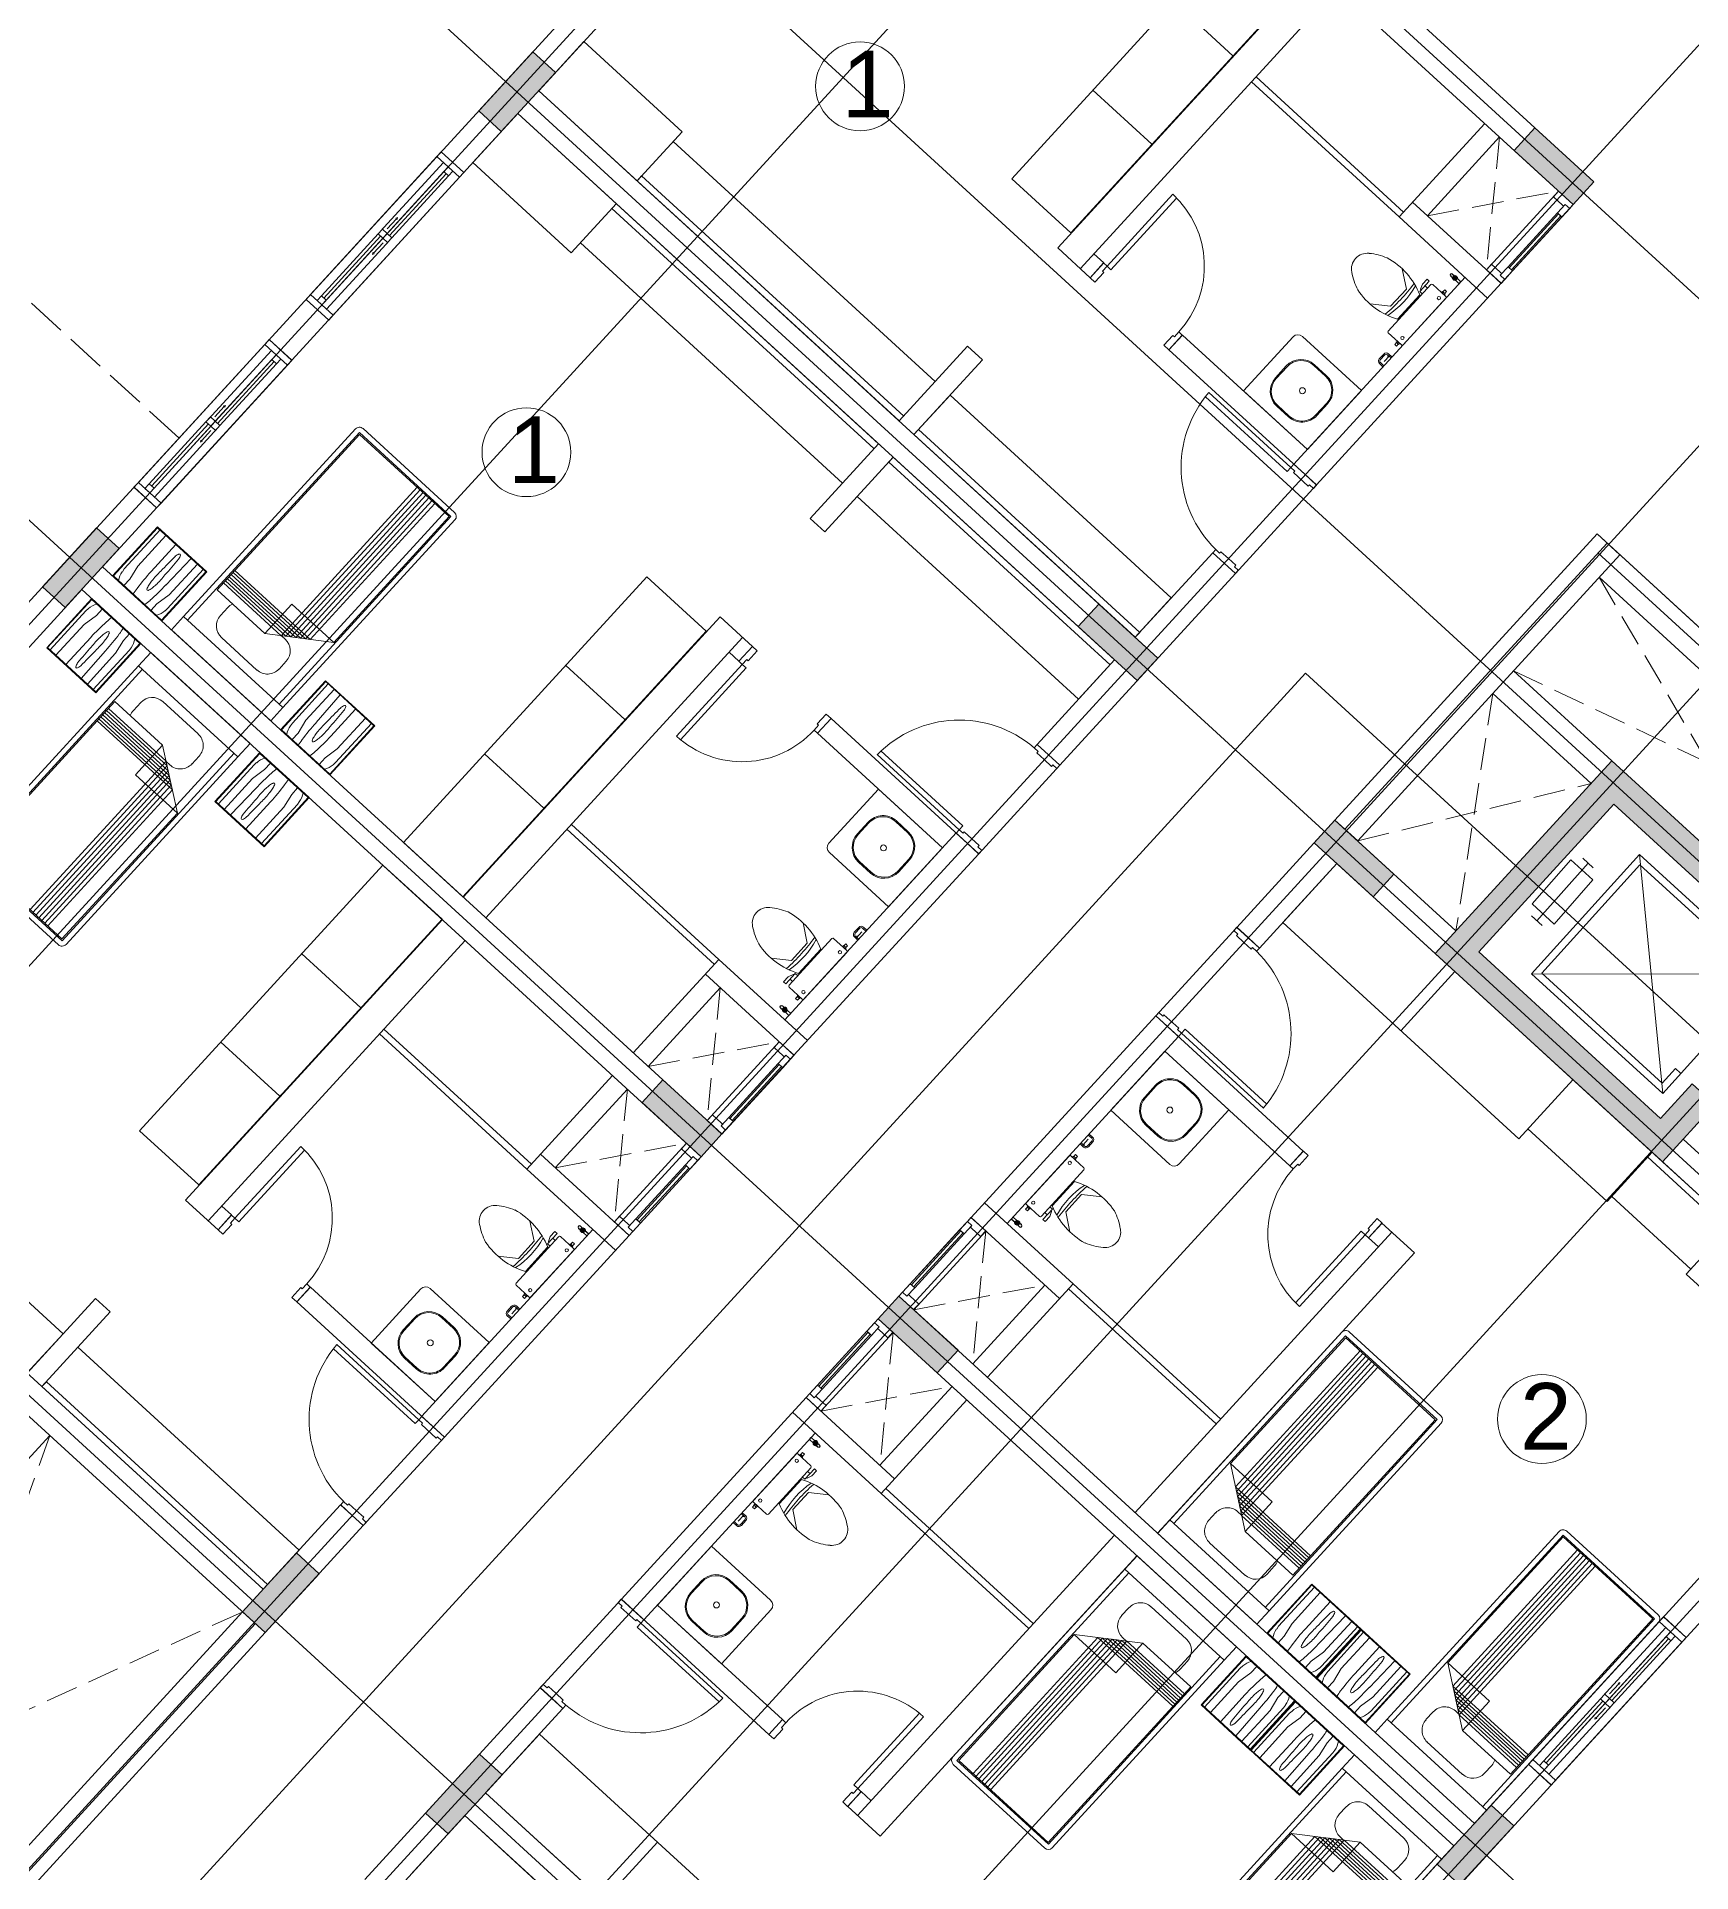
# Model space of a CAD drawing. Header units: metres. Extents: x 750 to 3116, y -341 to 1465.
# Drawn here: x 2716.63 to 2729.03, y 707.02 to 720.78 of the extents above; entities that cross this region are included whole.
import ezdxf
from ezdxf.enums import TextEntityAlignment as Align

# ---------------------------------------------------------------- set-up
doc = ezdxf.new("R2010")
doc.units = ezdxf.units.M
doc.linetypes.add('ACAD_ISO02W100', pattern=[15, 12, -3])
for name, color, linetype, lineweight in [('A-Door', 254, 'Continuous', 5), ('Bathroom Door', 252, 'Continuous', 5), ('Bathroom fur', 252, 'Continuous', 5), ('Centre Line', 7, 'Continuous', 13), ('Column', 50, 'Continuous', 20), ('Cutout', 153, 'Continuous', 5), ('Door', 253, 'Continuous', 5), ('Furniture', 44, 'Continuous', 5), ('GUIDE LINE', 7, 'Continuous', 5), ('Hatch', 251, 'Continuous', 5), ('Hidden line', 251, 'Continuous', 5), ('Inverted beam', 252, 'Continuous', 5), ('Levels', 252, 'Continuous', 5), ('Railing', 190, 'Continuous', 5), ('Wall ext', 20, 'Continuous', 18), ('WINDOW', 33, 'Continuous', 5)]:
    doc.layers.add(name, color=color, linetype=linetype, lineweight=lineweight)
doc.layers.add('Text', color=7, linetype='Continuous')
doc.styles.get("Standard").update_dxf_attribs({"font": 'arial.ttf'})
doc.styles.add('TEXT-DET', font='simplex.shx', dxfattribs={"width": 0.7})

# ---------------------------------------------------------------- blocks, each defined once
blk = doc.blocks.new('Door 900')
at = {"layer": 'A-Door'}
for points in [[(29934124, 12198491), (29934164, 12198491), (29934164, 12198476), (29934239, 12198476), (29934314, 12198476), (29934314, 12198491), (29934354, 12198491), (29934354, 12198524), (29934239, 12198524), (29934124, 12198524)], [(29934164, 12197672), (29934314, 12197672), (29934314, 12197658), (29934354, 12197658), (29934354, 12197624), (29934239, 12197624), (29934124, 12197624), (29934124, 12197658), (29934164, 12197658)]]:
    blk.add_lwpolyline(points, close=True, dxfattribs=at)
blk.add_lwpolyline([(29935187, 12197658), (29934354, 12197658), (29934354, 12197698), (29935185, 12197698)], dxfattribs=at)
blk.add_arc((29934327, 12197631), 860, 1.7769, 88.2024, dxfattribs=at)
blk = doc.blocks.new('Door1')
at = {"layer": 'Bathroom Door'}
for p, q in [((1900.586, 444.886), (1899.856, 444.886)), ((1900.586, 444.846), (1899.857, 444.846))]:
    blk.add_line(p, q, dxfattribs=at)
for points in [[(1900.736, 444.921), (1900.586, 444.921), (1900.586, 444.886), (1900.636, 444.886), (1900.636, 444.871), (1900.736, 444.871), (1900.736, 444.921)], [(1900.586, 444.886), (1900.586, 444.846)], [(1900.736, 444.121), (1900.586, 444.121), (1900.586, 444.156), (1900.636, 444.156), (1900.636, 444.171), (1900.736, 444.171), (1900.736, 444.121)]]:
    blk.add_lwpolyline(points, dxfattribs=at)
blk.add_arc((1900.586, 444.886), 0.73, 180, 270, dxfattribs=at)
blk = doc.blocks.new('lift1')
at = {"layer": 'Hatch', "transparency": 33554687}
h = blk.add_hatch(color=256, dxfattribs=at)
h.dxf.hatch_style = 1
h.paths.add_polyline_path([(29921053, 12204431), (29920354, 12203626), (29920180, 12203777), (29920729, 12204408), (29919333, 12205622), (29919104, 12205358), (29918930, 12205509), (29919310, 12205946)])
h.paths.add_polyline_path([(29920180, 12203777), (29920354, 12203626), (29919768, 12202951), (29918024, 12204467), (29918405, 12204905), (29918579, 12204754), (29918349, 12204489), (29919745, 12203276)])
at = {"lineweight": 5}
for p, q in [((29919536, 12203651), (29919330, 12205430)), ((29920333, 12204556), (29918533, 12204526)), ((29920353, 12204131), (29920272, 12204201)), ((29920311, 12204167), (29919926, 12203735)), ((29919968, 12203699), (29919886, 12203770))]:
    blk.add_line(p, q, dxfattribs=at)
for p, q in [((29919194, 12205280), (29919238, 12205241)), ((29918669, 12204676), (29918707, 12204643))]:
    blk.add_line(p, q)
for points in [[(29920333, 12204556), (29919330, 12205430), (29918533, 12204526), (29919536, 12203651)], [(29920182, 12204188), (29919887, 12203861), (29920056, 12203714), (29920350, 12204041)]]:
    blk.add_lwpolyline(points, close=True, dxfattribs=at)
blk.add_lwpolyline([(29918707, 12204643), (29918610, 12204531), (29919531, 12203728), (29920256, 12204550), (29919335, 12205353), (29919238, 12205241)], dxfattribs=at)
at = {"layer": 'Column'}
blk.add_lwpolyline([(29918930, 12205509), (29919310, 12205946), (29921053, 12204431), (29919768, 12202951), (29918024, 12204467), (29918405, 12204905), (29918579, 12204754), (29918349, 12204489), (29919745, 12203276), (29920729, 12204408), (29919333, 12205622), (29919104, 12205358), (29918930, 12205509)], dxfattribs=at)
blk = doc.blocks.new('Water Closet')
at = {"layer": 'Bathroom fur', "linetype": 'Continuous', "lineweight": -3}
for p, q in [((1886.331, 447.871), (1886.35, 447.871)), ((1886.331, 447.851), (1886.35, 447.851)), ((1886.364, 447.861), (1886.346, 447.861)), ((1886.364, 447.861), (1886.349, 447.87)), ((1886.364, 447.861), (1886.349, 447.853)), ((1886.364, 447.861), (1886.355, 447.877)), ((1886.364, 447.861), (1886.355, 447.846)), ((1886.364, 447.861), (1886.364, 447.879)), ((1886.364, 447.861), (1886.364, 447.879)), ((1886.364, 447.861), (1886.364, 447.879)), ((1886.364, 447.861), (1886.364, 447.879)), ((1886.364, 447.861), (1886.364, 447.879)), ((1886.364, 447.861), (1886.364, 447.879)), ((1886.364, 447.861), (1886.364, 447.879)), ((1886.364, 447.861), (1886.364, 447.879)), ((1886.364, 447.861), (1886.364, 447.879)), ((1886.364, 447.861), (1886.364, 447.879)), ((1886.364, 447.861), (1886.364, 447.879)), ((1886.364, 447.861), (1886.364, 447.879)), ((1886.364, 447.861), (1886.373, 447.877)), ((1886.364, 447.861), (1886.379, 447.87)), ((1886.364, 447.861), (1886.381, 447.861)), ((1886.364, 447.861), (1886.379, 447.853)), ((1886.364, 447.861), (1886.373, 447.846)), ((1886.364, 447.861), (1886.364, 447.844)), ((1886.378, 447.871), (1886.416, 447.871)), ((1886.378, 447.851), (1886.416, 447.851)), ((1886.416, 447.851), (1886.416, 447.871))]:
    blk.add_line(p, q, dxfattribs=at)
at = {"layer": 'Bathroom fur', "linetype": 'ByBlock'}
for p, q in [((1886.152, 447.554), (1886.027, 447.644)), ((1886.217, 447.662), (1886.217, 447.713)), ((1886.239, 447.713), (1886.217, 447.713)), ((1886.217, 447.662), (1886.232, 447.625)), ((1886.232, 447.625), (1886.239, 447.625)), ((1886.239, 447.608), (1886.239, 447.713)), ((1886.239, 447.666), (1886.264, 447.666)), ((1886.264, 447.23), (1886.264, 447.703)), ((1886.407, 447.713), (1886.274, 447.713)), ((1886.39, 447.724), (1886.365, 447.724)), ((1886.365, 447.724), (1886.365, 447.715)), ((1886.39, 447.715), (1886.365, 447.715)), ((1886.387, 447.744), (1886.368, 447.744)), ((1886.368, 447.744), (1886.368, 447.724)), ((1886.387, 447.744), (1886.387, 447.724)), ((1886.39, 447.724), (1886.39, 447.715)), ((1886.416, 447.23), (1886.416, 447.703)), ((1886.152, 447.379), (1886.152, 447.554)), ((1886.239, 447.608), (1886.264, 447.608)), ((1886.256, 447.343), (1886.256, 447.59)), ((1886.152, 447.379), (1886.027, 447.288)), ((1886.407, 447.22), (1886.274, 447.22)), ((1886.365, 447.208), (1886.365, 447.218)), ((1886.39, 447.218), (1886.365, 447.218)), ((1886.39, 447.208), (1886.39, 447.218)), ((1886.39, 447.208), (1886.365, 447.208)), ((1886.368, 447.189), (1886.368, 447.208)), ((1886.387, 447.189), (1886.368, 447.189)), ((1886.387, 447.189), (1886.387, 447.208))]:
    blk.add_line(p, q, dxfattribs=at)
at = {"layer": 'Bathroom fur'}
for p, q in [((1886.356, 447.031), (1886.356, 447.081)), ((1886.366, 447.031), (1886.366, 447.081)), ((1886.416, 447.106), (1886.381, 447.106)), ((1886.416, 447.096), (1886.381, 447.096)), ((1886.416, 447.016), (1886.381, 447.016)), ((1886.416, 447.006), (1886.381, 447.006))]:
    blk.add_line(p, q, dxfattribs=at)
at = {"layer": 'Bathroom fur', "linetype": 'Continuous', "lineweight": -3}
blk.add_circle((1886.364, 447.861), 0.0175, dxfattribs=at)
at = {"layer": 'Bathroom fur', "linetype": 'ByBlock'}
for centre in [(1886.378, 447.669), (1886.378, 447.264)]:
    blk.add_circle(centre, 0.0123, dxfattribs=at)
at = {"layer": 'Bathroom fur', "linetype": 'Continuous', "lineweight": -3}
blk.add_arc((1886.331, 447.861), 0.01, 90.002, 270, dxfattribs=at)
at = {"layer": 'Bathroom fur', "linetype": 'ByBlock'}
for centre, radius, start, end in [((1886.035, 447.208), 0.446, 109.2942, 127.2549), ((1886.017, 447.095), 0.55, 64.2321, 103.6755), ((1884.672, 447.479), 1.501, 353.4552, 5.5271), ((1886.274, 447.703), 0.00987, 90, 180), ((1886.407, 447.703), 0.00987, 0, 90), ((1885.835, 447.467), 0.119, 126.3794, 233.6206), ((1885.552, 447.472), 0.65, 345.9276, 13.0204), ((1886.041, 447.728), 0.451, 232.2382, 250.1051), ((1886.017, 447.838), 0.55, 256.3245, 295.7679), ((1886.274, 447.23), 0.00987, 180, 270), ((1886.407, 447.23), 0.00987, 270, 0)]:
    blk.add_arc(centre, radius, start, end, dxfattribs=at)
at = {"layer": 'Bathroom fur'}
for centre, radius, start, end in [((1886.381, 447.081), 0.025, 90, 180), ((1886.381, 447.081), 0.015, 90, 180), ((1886.381, 447.031), 0.025, 180, 270), ((1886.381, 447.031), 0.015, 180, 270)]:
    blk.add_arc(centre, radius, start, end, dxfattribs=at)
at = {"layer": 'Bathroom fur', "style": 'TEXT-DET', "width": 0.6}
blk.add_text('1', height=0.06, dxfattribs=at).set_placement((1886.394, 447.07), align=Align.MIDDLE)
blk = doc.blocks.new('Bed')
at = {"layer": 'Furniture', "linetype": 'Continuous'}
for p, q in [((1878.327, 465.952), (1879.337, 465.952)), ((1878.327, 465.817), (1878.327, 465.952)), ((1879.337, 465.952), (1879.337, 465.817)), ((1879.337, 465.817), (1878.327, 465.817)), ((1878.327, 463.909), (1878.327, 465.817)), ((1878.367, 463.909), (1878.367, 465.817)), ((1879.297, 465.817), (1879.297, 463.909)), ((1879.337, 465.817), (1879.337, 463.909)), ((1878.642, 465.742), (1879.002, 465.742)), ((1878.525, 465.544), (1878.525, 465.624)), ((1879.12, 465.624), (1879.12, 465.544)), ((1878.377, 465.499), (1878.862, 465.499)), ((1878.377, 463.919), (1878.377, 465.499)), ((1878.962, 465.429), (1878.377, 465.429)), ((1878.992, 465.407), (1878.377, 465.407)), ((1879.022, 465.386), (1878.377, 465.386)), ((1878.862, 465.499), (1879.287, 465.199)), ((1878.862, 465.199), (1878.862, 465.499)), ((1878.962, 463.919), (1878.962, 465.429)), ((1879.002, 465.427), (1878.965, 465.427)), ((1878.992, 463.919), (1878.992, 465.407)), ((1879.022, 463.919), (1879.022, 465.386)), ((1879.052, 465.365), (1878.377, 465.365)), ((1879.082, 465.344), (1878.377, 465.344)), ((1879.112, 465.323), (1878.377, 465.323)), ((1879.142, 465.302), (1878.377, 465.302)), ((1879.052, 463.919), (1879.052, 465.365)), ((1879.082, 463.919), (1879.082, 465.344)), ((1879.112, 463.919), (1879.112, 465.323)), ((1879.142, 463.919), (1879.142, 465.302)), ((1879.287, 465.199), (1878.862, 465.199)), ((1879.287, 465.199), (1879.287, 463.919)), ((1879.297, 463.909), (1878.367, 463.909)), ((1879.297, 463.869), (1878.367, 463.869)), ((1879.287, 463.919), (1878.377, 463.919))]:
    blk.add_line(p, q, dxfattribs=at)
for centre, radius, start, end in [((1878.642, 465.624), 0.117, 90, 180), ((1879.002, 465.624), 0.117, 360, 90), ((1878.642, 465.544), 0.117, 180.0006, 202.5189), ((1879.002, 465.544), 0.117, 270, 0), ((1878.367, 463.909), 0.04, 180, 270), ((1879.297, 463.909), 0.04, 270, 0)]:
    blk.add_arc(centre, radius, start, end, dxfattribs=at)
blk = doc.blocks.new('Nightstand')
at = {"layer": 'Furniture'}
for p, q in [((1879.838, 464.54), (1879.838, 464.04)), ((1880.338, 464.54), (1879.838, 464.54)), ((1879.843, 464.535), (1879.843, 464.045)), ((1880.333, 464.535), (1879.843, 464.535)), ((1879.869, 464.442), (1879.871, 464.467)), ((1879.869, 464.045), (1879.869, 464.442)), ((1879.929, 464.358), (1879.951, 464.469)), ((1879.951, 464.469), (1879.951, 464.535)), ((1880.074, 464.444), (1880.068, 464.44)), ((1880.08, 464.44), (1880.074, 464.444)), ((1880.226, 464.469), (1880.226, 464.535)), ((1880.248, 464.358), (1880.226, 464.469)), ((1880.308, 464.442), (1880.305, 464.467)), ((1880.308, 464.045), (1880.308, 464.442)), ((1880.333, 464.045), (1880.333, 464.535)), ((1880.338, 464.04), (1880.338, 464.54)), ((1879.929, 464.045), (1879.929, 464.358)), ((1879.997, 464.32), (1879.991, 464.045)), ((1880.147, 464.32), (1880.147, 464.045)), ((1880.248, 464.045), (1880.248, 464.358)), ((1879.838, 464.04), (1880.338, 464.04)), ((1879.843, 464.045), (1880.333, 464.045)), ((1880.068, 464.081), (1880.074, 464.077)), ((1880.074, 464.077), (1880.08, 464.081))]:
    blk.add_line(p, q, dxfattribs=at)
for centre, radius, start, end in [((1880.021, 464.452), 0.15, 146.5657, 174.2856), ((1881.576, 464.32), 1.578, 174.0179, 180), ((1880.825, 464.399), 0.823, 170.5074, 174.0179), ((1880.197, 464.382), 0.142, 155.8434, 169.4757), ((1879.951, 464.382), 0.142, 10.5243, 24.1566), ((1879.315, 464.399), 0.828, 5.9821, 9.4446), ((1878.564, 464.32), 1.583, 0, 5.9821), ((1880.156, 464.452), 0.15, 5.7144, 33.4343), ((1880.715, 464.32), 0.664, 175.5997, 180), ((1880.715, 464.32), 0.664, 180, 184.4003), ((1880.395, 464.345), 0.343, 169.4757, 175.5997), ((1879.753, 464.345), 0.343, 4.4003, 10.5243), ((1879.433, 464.32), 0.664, 0, 4.4003), ((1879.433, 464.32), 0.664, 355.5997, 0), ((1886.298, 464.381), 6.246, 181.0259, 182.4606), ((1873.85, 464.381), 6.246, 357.5394, 358.9741), ((1880.197, 464.139), 0.142, 190.5243, 204.1566), ((1879.951, 464.139), 0.142, 335.8434, 349.4757)]:
    blk.add_arc(centre, radius, start, end, dxfattribs=at)
blk = doc.blocks.new('Wash bashin')
at = {"layer": 'Bathroom fur', "ltscale": 0.35}
for p, q in [((1884.067, 437.333), (1884.067, 437.883)), ((1884.117, 437.933), (1884.717, 437.933)), ((1884.717, 437.333), (1884.717, 437.933)), ((1884.067, 437.333), (1884.717, 437.333))]:
    blk.add_line(p, q, dxfattribs=at)
at = {"layer": 'Bathroom fur'}
for p, q in [((1884.327, 437.838), (1884.447, 437.838)), ((1884.327, 437.83), (1884.447, 437.83)), ((1884.177, 437.568), (1884.177, 437.688)), ((1884.185, 437.568), (1884.185, 437.688)), ((1884.589, 437.688), (1884.589, 437.568)), ((1884.597, 437.688), (1884.597, 437.568)), ((1884.447, 437.426), (1884.327, 437.426)), ((1884.447, 437.418), (1884.327, 437.418))]:
    blk.add_line(p, q, dxfattribs=at)
blk.add_circle((1884.392, 437.633), 0.0225, dxfattribs=at)
at = {"layer": 'Bathroom fur', "ltscale": 0.35}
blk.add_arc((1884.117, 437.883), 0.05, 90, 180, dxfattribs=at)
at = {"layer": 'Bathroom fur'}
for centre, radius, start, end in [((1884.327, 437.688), 0.15, 90, 180), ((1884.327, 437.688), 0.142, 90, 180), ((1884.447, 437.688), 0.15, 0, 90), ((1884.447, 437.688), 0.142, 0, 90), ((1884.327, 437.568), 0.15, 180, 270), ((1884.327, 437.568), 0.142, 180, 270), ((1884.447, 437.568), 0.15, 270, 0), ((1884.447, 437.568), 0.142, 270, 0)]:
    blk.add_arc(centre, radius, start, end, dxfattribs=at)
blk = doc.blocks.new('700mm Door')
at = {"layer": 'Door'}
for points in [[(11493508.327, 4446107.926), (11493508.287, 4446107.926), (11493508.287, 4446107.776), (11493508.344, 4446107.776), (11493508.344, 4446107.868), (11493508.344, 4446107.88), (11493508.327, 4446107.88)], [(11493508.327, 4446107.88), (11493508.413, 4446107.88), (11493508.413, 4446107.926), (11493508.327, 4446107.926)], [(11493508.413, 4446107.891), (11493508.961, 4446107.891), (11493508.961, 4446107.914), (11493508.413, 4446107.914)], [(11493509.047, 4446107.88), (11493508.961, 4446107.88), (11493508.961, 4446107.926), (11493509.047, 4446107.926)], [(11493509.047, 4446107.926), (11493509.047, 4446107.88), (11493509.03, 4446107.88), (11493509.03, 4446107.868), (11493509.03, 4446107.776), (11493509.087, 4446107.776), (11493509.087, 4446107.926)]]:
    blk.add_lwpolyline(points, close=True, dxfattribs=at)
at = {"layer": 'Door', "color": 1}
blk.add_lwpolyline([(11493508.413, 4446107.88), (11493508.961, 4446107.88), (11493508.961, 4446107.926), (11493508.413, 4446107.926)], close=True, dxfattribs=at)
blk = doc.blocks.new('WINODO1')
at = {"layer": 'WINDOW', "linetype": 'Continuous'}
for p, q in [((2471212540, 936769700), (2471212491, 936769700)), ((2471212491, 936769700), (2471212491, 936769470)), ((2471212540, 936769700), (2471212540, 936769470)), ((2471213991, 936769700), (2471213943, 936769700)), ((2471213943, 936769700), (2471213943, 936769470)), ((2471213991, 936769700), (2471213991, 936769470)), ((2471212540, 936769470), (2471212491, 936769470)), ((2471213991, 936769470), (2471213943, 936769470))]:
    blk.add_line(p, q, dxfattribs=at)
at = {"layer": 'WINDOW'}
for p, q in [((2471212540, 936769700), (2471213943, 936769700)), ((2471212588, 936769633), (2471213217, 936769633)), ((2471212588, 936769585), (2471213217, 936769585)), ((2471213241, 936769633), (2471213943, 936769633)), ((2471213266, 936769585), (2471213895, 936769585)), ((2471213290, 936769609), (2471213394, 936769609)), ((2471213241, 936769537), (2471212540, 936769537)), ((2471212540, 936769470), (2471213943, 936769470)), ((2471213193, 936769561), (2471213089, 936769561)), ((2471213266, 936769537), (2471213895, 936769537))]:
    blk.add_line(p, q, dxfattribs=at)
at = {"layer": 'WINDOW', "color": 4}
blk.add_line((2471212588, 936769609), (2471213217, 936769609), dxfattribs=at)
at = {"layer": 'WINDOW', "color": 4, "true_color": 0x1fffff}
blk.add_line((2471213266, 936769561), (2471213895, 936769561), dxfattribs=at)
at = {"layer": 'WINDOW'}
for points in [[(2471212540, 936769585), (2471212588, 936769585), (2471212588, 936769633), (2471212540, 936769633)], [(2471213076, 936769561), (2471213089, 936769568), (2471213089, 936769554)], [(2471213217, 936769585), (2471213266, 936769585), (2471213266, 936769633), (2471213217, 936769633)], [(2471213217, 936769537), (2471213266, 936769537), (2471213266, 936769585), (2471213217, 936769585)], [(2471213406, 936769609), (2471213394, 936769616), (2471213394, 936769602)], [(2471213895, 936769537), (2471213943, 936769537), (2471213943, 936769585), (2471213895, 936769585)]]:
    blk.add_lwpolyline(points, close=True, dxfattribs=at)

msp = doc.modelspace()

# ---------------------------------------------------------------- hatches: boundary and pattern name
at = {"layer": 'Hatch', "transparency": 33554687}
h = msp.add_hatch(color=256, dxfattribs=at)
h.dxf.hatch_style = 1
h.paths.add_polyline_path([(2747.549, 695.997), (2747.38, 696.153), (2747.221, 695.979), (2747.13, 695.88), (2746.974, 695.71), (2747.144, 695.555)])
h.paths.add_polyline_path([(2750.693, 699.429), (2750.523, 699.585), (2750.118, 699.142), (2750.288, 698.987)])
h.paths.add_polyline_path([(2753.962, 702.998), (2753.792, 703.153), (2753.758, 703.116), (2753.667, 703.017), (2753.387, 702.711), (2753.556, 702.555)])
h.paths.add_polyline_path([(2757.23, 706.566), (2757.061, 706.722), (2756.655, 706.279), (2756.825, 706.124)])
h.paths.add_polyline_path([(2760.499, 710.135), (2760.329, 710.29), (2759.924, 709.848), (2760.094, 709.692)])
h.paths.add_polyline_path([(2763.2, 713.972), (2763.045, 713.803), (2763.487, 713.397), (2763.643, 713.567)])
h.paths.add_polyline_path([(2759.159, 717.674), (2759.004, 717.504), (2759.446, 717.099), (2759.602, 717.268)])
h.paths.add_polyline_path([(2755.891, 714.105), (2755.735, 713.936), (2755.846, 713.834), (2756.178, 713.53), (2756.333, 713.7)])
h.paths.add_polyline_path([(2754.121, 715.726), (2753.965, 715.557), (2754.408, 715.151), (2754.563, 715.321)])
h.paths.add_polyline_path([(2752.916, 710.518), (2752.747, 710.673), (2752.342, 710.231), (2752.511, 710.075)])
h.paths.add_polyline_path([(2751.42, 711.889), (2751.25, 712.044), (2750.845, 711.602), (2751.014, 711.446)])
h.paths.add_polyline_path([(2749.353, 706.968), (2749.198, 706.799), (2749.308, 706.697), (2749.64, 706.393), (2749.796, 706.563)])
h.paths.add_polyline_path([(2747.915, 708.285), (2747.583, 708.589), (2747.428, 708.42), (2747.871, 708.014), (2748.026, 708.184)])
h.paths.add_polyline_path([(2746.379, 703.381), (2746.209, 703.536), (2745.804, 703.094), (2745.974, 702.938)])
h.paths.add_polyline_path([(2745.007, 704.888), (2744.837, 705.044), (2744.432, 704.601), (2744.602, 704.446)])
h.paths.add_polyline_path([(2742.816, 699.831), (2742.66, 699.661), (2743.103, 699.256), (2743.258, 699.426)])
h.paths.add_polyline_path([(2741.488, 701.047), (2741.319, 701.202), (2740.914, 700.76), (2741.083, 700.604)])
h.paths.add_polyline_path([(2738.109, 697.58), (2737.777, 697.884), (2737.622, 697.714), (2738.064, 697.309), (2738.22, 697.478)])
h.paths.add_polyline_path([(2732.526, 703.195), (2732.357, 703.351), (2731.951, 702.908), (2732.121, 702.753)])
h.paths.add_polyline_path([(2735.545, 706.491), (2735.375, 706.646), (2734.97, 706.204), (2735.14, 706.049)])
h.paths.add_polyline_path([(2739.064, 710.332), (2738.894, 710.488), (2738.489, 710.045), (2738.658, 709.89)])
h.paths.add_polyline_path([(2742.207, 713.764), (2742.038, 713.92), (2741.632, 713.477), (2741.802, 713.322), (2741.836, 713.359), (2741.927, 713.458)])
h.paths.add_polyline_path([(2745.476, 717.333), (2745.306, 717.488), (2744.901, 717.046), (2745.071, 716.891)])
h.paths.add_polyline_path([(2748.373, 720.496), (2748.464, 720.596), (2748.62, 720.765), (2748.45, 720.92), (2748.045, 720.478), (2748.214, 720.323)])
h.paths.add_polyline_path([(2737.383, 717.933), (2737.213, 718.088), (2736.808, 717.646), (2736.978, 717.49)])
h.paths.add_polyline_path([(2732.899, 722.039), (2732.744, 721.87), (2732.855, 721.769), (2733.186, 721.465), (2733.342, 721.634)])
h.paths.add_polyline_path([(2730.05, 718.588), (2729.881, 718.744), (2729.475, 718.301), (2729.645, 718.146)])
h.paths.add_polyline_path([(2734.364, 714.637), (2734.194, 714.792), (2733.789, 714.35), (2733.959, 714.195)])
h.paths.add_polyline_path([(2730.845, 710.796), (2730.676, 710.951), (2730.271, 710.509), (2730.44, 710.353)])
h.paths.add_polyline_path([(2726.362, 714.902), (2726.207, 714.733), (2726.649, 714.328), (2726.804, 714.497)])
h.paths.add_polyline_path([(2727.702, 707.364), (2727.532, 707.519), (2727.498, 707.482), (2727.407, 707.382), (2727.127, 707.076), (2727.296, 706.921)])
h.paths.add_polyline_path([(2723.093, 711.334), (2722.938, 711.164), (2723.049, 711.063), (2723.38, 710.759), (2723.536, 710.929)])
h.paths.add_polyline_path([(2721.323, 712.955), (2721.168, 712.785), (2721.611, 712.38), (2721.766, 712.55), (2721.655, 712.651)])
h.paths.add_polyline_path([(2724.592, 716.523), (2724.437, 716.354), (2724.879, 715.949), (2725.035, 716.118)])
h.paths.add_polyline_path([(2727.861, 720.092), (2727.706, 719.922), (2728.148, 719.517), (2728.303, 719.687)])
h.paths.add_polyline_path([(2723.492, 724.094), (2723.336, 723.924), (2723.779, 723.519), (2723.934, 723.689)])
h.paths.add_polyline_path([(2720.518, 720.507), (2720.348, 720.662), (2719.943, 720.219), (2720.112, 720.064)])
h.paths.add_polyline_path([(2717.249, 716.938), (2717.079, 717.093), (2716.674, 716.651), (2716.844, 716.496)])
h.paths.add_polyline_path([(2714.105, 713.506), (2713.936, 713.661), (2713.53, 713.219), (2713.7, 713.063)])
h.paths.add_polyline_path([(2718.747, 709.254), (2718.578, 709.409), (2718.172, 708.967), (2718.342, 708.812)])
h.paths.add_polyline_path([(2720.119, 707.746), (2719.95, 707.902), (2719.544, 707.459), (2719.714, 707.304)])
h.paths.add_polyline_path([(2724.433, 703.795), (2724.263, 703.95), (2723.858, 703.508), (2724.028, 703.353)])
h.paths.add_polyline_path([(2721.289, 700.363), (2721.12, 700.518), (2720.714, 700.076), (2720.884, 699.92)])
h.paths.add_polyline_path([(2716.556, 704.197), (2716.401, 704.027), (2716.843, 703.622), (2716.998, 703.792)])
h.paths.add_polyline_path([(2714.786, 705.818), (2714.631, 705.648), (2715.073, 705.243), (2715.229, 705.413)])
h.paths.add_polyline_path([(2710.417, 709.82), (2710.262, 709.65), (2710.704, 709.245), (2710.859, 709.415)])
h.paths.add_polyline_path([(2711.517, 702.249), (2711.362, 702.08), (2711.804, 701.674), (2711.96, 701.844)])
h.paths.add_polyline_path([(2708.941, 698.548), (2708.771, 698.704), (2708.366, 698.261), (2708.536, 698.106)])
h.paths.add_polyline_path([(2704.299, 702.8), (2704.129, 702.956), (2703.724, 702.513), (2703.894, 702.358)])
h.paths.add_polyline_path([(2706.198, 714.187), (2706.028, 714.342), (2705.869, 714.169), (2705.778, 714.069), (2705.623, 713.899), (2705.792, 713.744)])
h.paths.add_polyline_path([(2709.216, 717.482), (2709.047, 717.638), (2708.641, 717.195), (2708.811, 717.04)])
h.paths.add_polyline_path([(2704.903, 721.434), (2704.733, 721.589), (2704.328, 721.147), (2704.497, 720.991)])
h.paths.add_polyline_path([(2701.464, 718.02), (2701.309, 717.851), (2701.751, 717.446), (2701.907, 717.615)])
h.paths.add_polyline_path([(2703.406, 722.805), (2703.236, 722.96), (2702.831, 722.518), (2703, 722.362)])
h.paths.add_polyline_path([(2697.462, 728.249), (2697.292, 728.404), (2696.887, 727.962), (2697.057, 727.806)])
h.paths.add_polyline_path([(2694.318, 724.817), (2694.149, 724.972), (2693.743, 724.53), (2693.913, 724.374)])
h.paths.add_polyline_path([(2699.694, 719.642), (2699.539, 719.472), (2699.982, 719.067), (2700.137, 719.236)])
h.paths.add_polyline_path([(2696.993, 715.804), (2696.824, 715.959), (2696.418, 715.517), (2696.588, 715.362)])
h.paths.add_polyline_path([(2691.05, 721.248), (2690.88, 721.404), (2690.475, 720.961), (2690.644, 720.806)])
h.paths.add_polyline_path([(2687.781, 717.68), (2687.611, 717.835), (2687.206, 717.393), (2687.376, 717.237)])
h.paths.add_polyline_path([(2693.599, 712.099), (2693.157, 712.504), (2693.002, 712.335), (2693.444, 711.93)])
h.paths.add_polyline_path([(2695.369, 710.478), (2694.927, 710.883), (2694.771, 710.714), (2695.214, 710.309)])
h.paths.add_polyline_path([(2698.196, 714.452), (2698.04, 714.282), (2698.483, 713.877), (2698.638, 714.047)])
h.paths.add_polyline_path([(2702.679, 710.345), (2702.509, 710.501), (2702.104, 710.058), (2702.274, 709.903)])
h.paths.add_polyline_path([(2699.535, 706.913), (2699.366, 707.068), (2698.96, 706.626), (2699.13, 706.471)])
h.paths.add_polyline_path([(2696.266, 703.345), (2696.097, 703.5), (2695.692, 703.057), (2695.861, 702.902)])
h.paths.add_polyline_path([(2691.953, 707.296), (2691.783, 707.451), (2691.378, 707.009), (2691.547, 706.853)])
h.paths.add_polyline_path([(2690.456, 708.667), (2690.286, 708.822), (2689.881, 708.38), (2690.05, 708.225)])
h.paths.add_polyline_path([(2684.512, 714.111), (2684.343, 714.267), (2683.937, 713.824), (2684.107, 713.669)])
h.paths.add_polyline_path([(2681.244, 710.543), (2681.074, 710.698), (2680.669, 710.256), (2680.838, 710.1)])
h.paths.add_polyline_path([(2686.62, 705.367), (2686.464, 705.198), (2686.907, 704.793), (2687.062, 704.962)])
h.paths.add_polyline_path([(2688.389, 703.746), (2688.234, 703.577), (2688.676, 703.171), (2688.832, 703.341)])
h.paths.add_polyline_path([(2684.043, 701.666), (2683.874, 701.822), (2683.468, 701.379), (2683.638, 701.224)])
h.paths.add_polyline_path([(2678.1, 707.111), (2677.93, 707.266), (2677.525, 706.823), (2677.695, 706.668)])
h.paths.add_polyline_path([(2693.123, 699.912), (2692.953, 700.068), (2692.794, 699.894), (2692.703, 699.795), (2692.548, 699.625), (2692.717, 699.47)])
h.paths.add_polyline_path([(2663.118, 701.878), (2662.948, 702.033), (2662.543, 701.59), (2662.713, 701.435)])
h.paths.add_polyline_path([(2667.661, 706.85), (2667.491, 707.005), (2667.086, 706.562), (2667.256, 706.407)])
h.paths.add_polyline_path([(2672.207, 711.826), (2672.037, 711.981), (2671.633, 711.538), (2671.803, 711.383)])
h.paths.add_polyline_path([(2676.629, 716.665), (2676.186, 717.07), (2676.031, 716.9), (2676.474, 716.495)])
h.paths.add_polyline_path([(2680.658, 721.964), (2680.503, 721.795), (2680.946, 721.39), (2681.101, 721.56)])
h.paths.add_polyline_path([(2670.309, 722.69), (2670.139, 722.845), (2669.734, 722.402), (2669.904, 722.247)])
h.paths.add_polyline_path([(2665.762, 717.714), (2665.593, 717.87), (2665.188, 717.427), (2665.358, 717.272)])
h.paths.add_polyline_path([(2661.216, 712.739), (2661.046, 712.894), (2660.641, 712.451), (2660.811, 712.296)])
h.paths.add_polyline_path([(2658.899, 710.203), (2658.585, 710.49), (2658.585, 710.49), (2658.57, 710.503), (2658.456, 710.608), (2658.301, 710.438), (2658.744, 710.033)])
h.paths.add_polyline_path([(2656.67, 707.763), (2656.5, 707.918), (2656.095, 707.475), (2656.265, 707.32)])
h.paths.add_polyline_path([(2653.471, 715.163), (2653.315, 714.993), (2653.315, 714.993), (2653.758, 714.588), (2653.914, 714.758)])
h.paths.add_polyline_path([(2655.957, 717.544), (2655.788, 717.699), (2655.383, 717.256), (2655.553, 717.101)])
h.paths.add_polyline_path([(2660.504, 722.519), (2660.334, 722.674), (2659.929, 722.231), (2660.099, 722.076)])
h.paths.add_polyline_path([(2665.05, 727.495), (2664.88, 727.65), (2664.476, 727.207), (2664.645, 727.052)])
h.paths.add_polyline_path([(2669.228, 732.408), (2669.072, 732.238), (2669.515, 731.834), (2669.671, 732.003)])

# ---------------------------------------------------------------- linework, layer by layer
at = {"layer": 'Bathroom fur'}
for p, q in [((2726.843, 719.425), (2725.737, 720.438)), ((2726.876, 719.461), (2725.77, 720.475)), ((2721.744, 713.858), (2720.638, 714.871)), ((2721.71, 713.821), (2720.604, 714.834)), ((2720.339, 712.324), (2719.233, 713.337)), ((2720.305, 712.287), (2719.199, 713.301)), ((2724.399, 711.427), (2725.505, 710.413)), ((2724.365, 711.39), (2725.471, 710.376)), ((2722.96, 709.856), (2724.066, 708.843)), ((2722.994, 709.893), (2724.1, 708.88))]:
    msp.add_line(p, q, dxfattribs=at)
at = {"layer": 'Centre Line', "color": 30, "true_color": 0xf26722}
for p, q in [((2728.872, 729.797), (2701.783, 700.223)), ((2726.443, 701.547), (2695.74, 729.67)), ((2730.147, 728.629), (2703.058, 699.055)), ((2752.702, 697.182), (2721.202, 726.036)), ((2733.514, 725.545), (2706.425, 695.971)), ((2735.011, 724.174), (2707.922, 694.6)), ((2750.602, 694.889), (2719.102, 723.743)), ((2735.918, 723.343), (2708.829, 693.769)), ((2749.434, 693.613), (2717.933, 722.467)), ((2737.451, 721.938), (2710.362, 692.365)), ((2739.324, 720.223), (2712.235, 690.649)), ((2728.974, 705.791), (2714.664, 718.899))]:
    msp.add_line(p, q, dxfattribs=at)
at = {"layer": 'Centre Line', "color": 3, "true_color": 0x1fff1f}
msp.add_lwpolyline([(2661.943, 737.459), (2683.947, 717.303), (2690.108, 724.026), (2713.699, 702.418), (2726.141, 716.004), (2748.854, 695.201)], dxfattribs=at)
at = {"layer": 'Column'}
for points in [[(2719.943, 720.219), (2720.348, 720.662), (2720.518, 720.507), (2720.112, 720.064), (2719.943, 720.219)], [(2728.148, 719.517), (2727.706, 719.922), (2727.861, 720.092), (2728.303, 719.687), (2728.148, 719.517)], [(2716.674, 716.651), (2717.079, 717.093), (2717.249, 716.938), (2716.844, 716.496), (2716.674, 716.651)], [(2724.879, 715.949), (2724.437, 716.354), (2724.592, 716.523), (2725.035, 716.118), (2724.879, 715.949)], [(2726.649, 714.328), (2726.207, 714.733), (2726.362, 714.902), (2726.804, 714.497), (2726.649, 714.328)], [(2721.611, 712.38), (2721.168, 712.785), (2721.323, 712.955), (2721.766, 712.55), (2721.611, 712.38)], [(2723.38, 710.759), (2722.938, 711.164), (2723.093, 711.334), (2723.536, 710.929), (2723.38, 710.759)], [(2718.172, 708.967), (2718.578, 709.409), (2718.747, 709.254), (2718.342, 708.812), (2718.172, 708.967)], [(2719.544, 707.459), (2719.95, 707.902), (2720.119, 707.746), (2719.714, 707.304), (2719.544, 707.459)], [(2727.127, 707.076), (2727.532, 707.519), (2727.702, 707.364), (2727.296, 706.921), (2727.127, 707.076)]]:
    msp.add_lwpolyline(points, dxfattribs=at)
at = {"layer": 'Cutout', "linetype": 'ACAD_ISO02W100', "ltscale": 0.02}
for p, q in [((2727.595, 720.024), (2727.497, 719.029)), ((2727.055, 719.434), (2728.037, 719.618)), ((2728.341, 716.723), (2729.971, 713.942)), ((2727.7, 716.023), (2730.613, 714.642)), ((2727.545, 715.853), (2727.269, 714.072)), ((2726.532, 714.747), (2728.282, 715.178)), ((2721.753, 713.646), (2721.655, 712.651)), ((2721.213, 713.056), (2722.196, 713.241)), ((2721.058, 712.887), (2720.96, 711.891)), ((2720.517, 712.297), (2721.5, 712.481)), ((2723.744, 711.822), (2723.646, 710.827)), ((2723.204, 711.233), (2724.187, 711.417)), ((2723.049, 711.063), (2722.951, 710.068)), ((2722.508, 710.473), (2723.491, 710.658)), ((2716.727, 710.291), (2715.059, 705.568)), ((2713.614, 706.892), (2718.172, 708.967))]:
    msp.add_line(p, q, dxfattribs=at)
at = {"layer": 'Furniture'}
for p, q in [((2723.939, 719.711), (2725.762, 721.702)), ((2720.393, 720.37), (2723.095, 717.895)), ((2720.237, 720.201), (2722.94, 717.725)), ((2717.401, 712.574), (2719.225, 714.565)), ((2725.971, 714.135), (2727.741, 712.514)), ((2720.399, 708.052), (2722.169, 706.431))]:
    msp.add_line(p, q, dxfattribs=at)
for points in [[(2726.205, 721.297), (2724.381, 719.306), (2723.939, 719.711)], [(2725.155, 721.039), (2725.597, 720.633)], [(2721.13, 719.695), (2721.468, 720.063), (2720.73, 720.739), (2720.393, 720.37)], [(2724.547, 720.375), (2724.989, 719.97)], [(2720.975, 719.525), (2720.637, 719.156), (2719.9, 719.832), (2720.237, 720.201)], [(2723.095, 717.895), (2723.365, 718.19), (2721.4, 719.99)], [(2723.129, 717.932), (2721.164, 719.732), (2721.13, 719.695)], [(2722.906, 717.689), (2720.941, 719.488)], [(2722.94, 717.725), (2722.669, 717.43), (2720.705, 719.23)], [(2724.865, 716.274), (2725.135, 716.569), (2723.476, 718.088), (2723.206, 717.793)], [(2724.71, 716.104), (2724.439, 715.809), (2722.78, 717.329), (2723.051, 717.624)], [(2724.676, 716.067), (2723.017, 717.587), (2723.051, 717.624), (2724.71, 716.104)], [(2721.204, 716.726), (2719.38, 714.735), (2719.823, 714.329), (2721.647, 716.32)], [(2721.647, 716.32), (2721.204, 716.726)], [(2720.596, 716.062), (2721.039, 715.657)], [(2719.988, 715.398), (2720.431, 714.993)], [(2730.52, 710.781), (2726.376, 714.577), (2725.971, 714.135)], [(2719.225, 714.565), (2719.668, 714.16)], [(2719.668, 714.16), (2717.844, 712.169), (2717.401, 712.574)], [(2718.617, 713.901), (2719.06, 713.496)], [(2726.856, 713.324), (2727.261, 713.767)], [(2718.009, 713.238), (2718.452, 712.833)], [(2727.741, 712.514), (2728.146, 712.956)], [(2716.557, 710.758), (2716.828, 711.053), (2714.863, 712.853)], [(2727.808, 712.588), (2728.402, 712.044), (2728.74, 712.413)], [(2728.706, 712.376), (2729.299, 711.832)], [(2728.436, 712.081), (2729.029, 711.537)], [(2729.333, 711.869), (2728.995, 711.5), (2729.589, 710.956), (2729.927, 711.325)], [(2718.361, 709.173), (2716.702, 710.693), (2716.668, 710.656)], [(2724.138, 703.814), (2719.994, 707.61), (2720.399, 708.052)], [(2723.983, 703.644), (2719.839, 707.44), (2719.434, 706.998)], [(2721.284, 707.242), (2720.879, 706.799)]]:
    msp.add_lwpolyline(points, dxfattribs=at)
for points in [[(2723.206, 717.793), (2724.865, 716.274), (2724.899, 716.31), (2723.24, 717.83)], [(2716.668, 710.656), (2718.328, 709.137), (2718.598, 709.431), (2716.939, 710.951)]]:
    msp.add_lwpolyline(points, close=True, dxfattribs=at)
at = {"layer": 'GUIDE LINE'}
for centre in [(2722.802, 720.404), (2720.301, 717.661), (2727.913, 710.413)]:
    msp.add_circle(centre, 0.333, dxfattribs=at)
at = {"layer": 'Hidden line', "linetype": 'ACAD_ISO02W100', "ltscale": 0.025}
msp.add_line((2717.697, 717.767), (2714.885, 720.336), dxfattribs=at)
at = {"layer": 'Hidden line'}
for p, q in [((2728.037, 719.618), (2727.497, 719.029)), ((2728.148, 719.517), (2727.608, 718.927)), ((2725.615, 716.752), (2726.223, 717.416)), ((2723.691, 714.651), (2724.299, 715.315)), ((2725.018, 713.435), (2725.626, 714.099)), ((2722.196, 713.241), (2721.655, 712.651)), ((2722.306, 713.14), (2721.766, 712.55)), ((2721.5, 712.481), (2720.96, 711.891)), ((2721.611, 712.38), (2721.07, 711.79)), ((2723.634, 711.924), (2723.093, 711.334)), ((2723.744, 711.822), (2723.204, 711.233)), ((2722.938, 711.164), (2722.398, 710.574)), ((2723.049, 711.063), (2722.508, 710.473)), ((2719.077, 709.615), (2719.686, 710.278)), ((2720.405, 708.399), (2721.013, 709.063))]:
    msp.add_line(p, q, dxfattribs=at)
at = {"layer": 'Inverted beam'}
for p, q in [((2728.438, 715.347), (2727.7, 716.023)), ((2728.282, 715.178), (2727.545, 715.853)), ((2715.059, 705.568), (2718.172, 708.967)), ((2715.229, 705.413), (2718.342, 708.812))]:
    msp.add_line(p, q, dxfattribs=at)
for points in [[(2728.497, 716.892), (2726.532, 714.747), (2726.362, 714.902), (2728.327, 717.048), (2730.937, 714.657)], [(2730.937, 714.657), (2730.141, 713.787), (2729.971, 713.942), (2730.613, 714.642), (2728.341, 716.723)]]:
    msp.add_lwpolyline(points, dxfattribs=at)
at = {"layer": 'Levels'}
msp.add_line((2728.327, 717.048), (2728.497, 716.892), dxfattribs=at)
at = {"layer": 'Railing'}
for p, q in [((2726.362, 714.902), (2728.327, 717.048)), ((2726.436, 714.835), (2728.401, 716.98)), ((2730.937, 714.657), (2728.327, 717.048)), ((2730.87, 714.583), (2728.333, 716.906)), ((2715.155, 705.48), (2718.268, 708.879)), ((2715.229, 705.413), (2718.342, 708.812))]:
    msp.add_line(p, q, dxfattribs=at)
at = {"layer": 'Wall ext'}
for p, q in [((2713.53, 713.219), (2723.492, 724.094)), ((2728.303, 719.687), (2723.492, 724.094)), ((2728.148, 719.517), (2723.336, 723.924)), ((2723.506, 723.769), (2720.393, 720.37)), ((2726.209, 721.294), (2724.284, 719.192)), ((2726.378, 721.138), (2724.453, 719.037)), ((2725.035, 716.118), (2720.393, 720.37)), ((2717.124, 716.802), (2720.237, 720.201)), ((2720.237, 720.201), (2724.879, 715.949)), ((2726.843, 719.425), (2727.484, 720.125)), ((2727.055, 719.434), (2727.595, 720.024)), ((2719.832, 719.758), (2719.662, 719.913)), ((2728.148, 719.517), (2728.303, 719.687)), ((2726.944, 719.535), (2727.608, 718.927)), ((2726.843, 719.425), (2727.506, 718.817)), ((2724.284, 719.192), (2724.527, 718.969)), ((2724.554, 719.147), (2724.628, 719.08)), ((2724.628, 719.08), (2724.527, 718.969)), ((2727.337, 718.972), (2726.053, 717.571)), ((2726.223, 717.416), (2727.608, 718.927)), ((2718.819, 718.652), (2718.649, 718.807)), ((2718.542, 718.35), (2718.373, 718.506)), ((2723.608, 718.455), (2723.095, 717.895)), ((2723.608, 718.455), (2723.719, 718.353)), ((2725.218, 718.539), (2725.117, 718.429)), ((2725.117, 718.429), (2726.223, 717.416)), ((2725.218, 718.539), (2726.155, 717.681)), ((2723.719, 718.353), (2723.206, 717.793)), ((2722.427, 717.165), (2722.94, 717.725)), ((2722.538, 717.064), (2723.051, 717.624)), ((2717.529, 717.244), (2717.36, 717.399)), ((2722.427, 717.165), (2722.538, 717.064)), ((2721.766, 712.55), (2717.124, 716.802)), ((2725.445, 716.907), (2724.865, 716.274)), ((2725.445, 716.907), (2725.615, 716.752)), ((2724.299, 715.315), (2725.615, 716.752)), ((2716.969, 716.632), (2713.855, 713.233)), ((2721.611, 712.38), (2716.969, 716.632)), ((2719.827, 714.326), (2721.752, 716.428)), ((2721.752, 716.428), (2721.995, 716.205)), ((2719.996, 714.171), (2721.921, 716.272)), ((2721.82, 716.162), (2721.894, 716.094)), ((2721.894, 716.094), (2721.995, 716.205)), ((2724.129, 715.471), (2724.71, 716.104)), ((2722.484, 715.554), (2722.585, 715.664)), ((2722.484, 715.554), (2723.42, 714.696)), ((2722.585, 715.664), (2723.691, 714.651)), ((2724.129, 715.471), (2724.299, 715.315)), ((2725.626, 714.099), (2726.362, 714.902)), ((2726.362, 714.902), (2727.269, 714.072)), ((2722.238, 713.406), (2723.521, 714.807)), ((2727.114, 713.902), (2726.207, 714.733)), ((2722.306, 713.14), (2723.691, 714.651)), ((2725.796, 713.944), (2726.376, 714.577)), ((2719.671, 714.157), (2717.746, 712.055)), ((2725.796, 713.944), (2725.626, 714.099)), ((2719.841, 714.001), (2717.916, 711.9)), ((2721.102, 713.158), (2721.744, 713.858)), ((2721.744, 713.858), (2722.408, 713.25)), ((2721.213, 713.056), (2721.753, 713.646)), ((2721.643, 713.748), (2722.306, 713.14)), ((2725.018, 713.435), (2723.634, 711.924)), ((2726.124, 712.422), (2725.018, 713.435)), ((2713.53, 713.219), (2718.342, 708.812)), ((2718.328, 709.137), (2713.855, 713.233)), ((2723.905, 711.879), (2725.188, 713.28)), ((2726.023, 712.312), (2725.087, 713.17)), ((2720.305, 712.287), (2720.947, 712.988)), ((2720.517, 712.297), (2721.058, 712.887)), ((2721.611, 712.38), (2721.766, 712.55)), ((2728.972, 712.511), (2730.845, 710.796)), ((2720.407, 712.398), (2721.07, 711.79)), ((2726.023, 712.312), (2726.124, 712.422)), ((2720.305, 712.287), (2720.969, 711.68)), ((2730.52, 710.781), (2728.817, 712.342)), ((2717.746, 712.055), (2717.99, 711.832)), ((2718.017, 712.01), (2718.091, 711.943)), ((2724.399, 711.427), (2723.735, 712.034)), ((2718.091, 711.943), (2717.99, 711.832)), ((2720.799, 711.835), (2719.516, 710.434)), ((2724.297, 711.316), (2723.634, 711.924)), ((2726.613, 711.771), (2726.714, 711.882)), ((2726.958, 711.659), (2726.714, 711.882)), ((2719.686, 710.278), (2721.07, 711.79)), ((2724.863, 709.713), (2726.788, 711.814)), ((2726.687, 711.704), (2726.613, 711.771)), ((2725.033, 709.557), (2726.958, 711.659)), ((2723.646, 710.827), (2724.187, 711.417)), ((2723.757, 710.726), (2724.399, 711.427)), ((2717.071, 711.317), (2716.558, 710.758)), ((2717.071, 711.317), (2717.181, 711.216)), ((2718.681, 711.402), (2718.579, 711.292)), ((2718.579, 711.292), (2719.686, 710.278)), ((2718.681, 711.402), (2719.617, 710.544)), ((2723.093, 711.334), (2722.938, 711.164)), ((2723.093, 711.334), (2727.407, 707.382)), ((2717.181, 711.216), (2716.668, 710.656)), ((2722.938, 711.164), (2727.252, 707.213)), ((2720.884, 699.92), (2730.845, 710.796)), ((2727.407, 707.382), (2730.52, 710.781)), ((2722.951, 710.068), (2723.491, 710.658)), ((2722.398, 710.574), (2721.013, 709.063)), ((2722.96, 709.856), (2722.296, 710.464)), ((2723.061, 709.966), (2722.398, 710.574)), ((2722.96, 709.856), (2723.602, 710.556)), ((2722.466, 710.308), (2721.182, 708.907)), ((2713.614, 706.892), (2716.727, 710.291)), ((2718.908, 709.77), (2718.328, 709.137)), ((2718.908, 709.77), (2719.077, 709.615)), ((2719.077, 709.615), (2718.342, 708.812)), ((2724.708, 709.543), (2722.783, 707.442)), ((2724.877, 709.388), (2722.952, 707.286)), ((2722.119, 708.049), (2721.013, 709.063)), ((2722.22, 708.16), (2721.284, 709.018)), ((2728.826, 708.931), (2728.995, 708.776)), ((2719.089, 706.962), (2720.405, 708.399)), ((2720.574, 708.243), (2720.405, 708.399)), ((2720.574, 708.243), (2719.994, 707.61)), ((2722.22, 708.16), (2722.119, 708.049)), ((2727.812, 707.825), (2727.982, 707.67)), ((2719.994, 707.61), (2724.138, 703.814)), ((2722.81, 707.62), (2722.709, 707.509)), ((2722.884, 707.552), (2722.81, 707.62)), ((2719.259, 706.807), (2719.839, 707.44)), ((2723.983, 703.644), (2719.839, 707.44)), ((2722.952, 707.286), (2722.709, 707.509)), ((2727.252, 707.213), (2724.138, 703.814))]:
    msp.add_line(p, q, dxfattribs=at)

# ---------------------------------------------------------------- block references
at = {"xscale": -1}
for name, p, rotation in [('Bed', (1647.276, 2328.639), 137.510969430038), ('Nightstand', (3789.843, -896.063), 317.5109695303806), ('Nightstand', (1646.026, 2327.869), 137.510969430038), ('Bed', (3795.987, -903.605), 317.5109695305259), ('Nightstand', (3798.497, -903.989), 317.5109695305259), ('Nightstand', (3798.866, -904.327), 317.5109695305259), ('Bed', (3797.616, -905.097), 317.5109695305259)]:
    msp.add_blockref(name, p, dxfattribs=dict(at, rotation=rotation))
for name, p, rotation in [('Nightstand', (4417.545, -210.784), 137.5109695303805), ('Bed', (1017.667, 1641.278), 317.5109694300379), ('Nightstand', (1018.325, 1642.59), 317.5109694300379), ('Bed', (4425.595, -216.243), 137.5109695305258), ('Bed', (4427.225, -217.736), 137.5109695305258), ('Nightstand', (4426.198, -218.71), 137.5109695305258), ('Nightstand', (4426.567, -219.048), 137.5109695305258)]:
    msp.add_blockref(name, p, dxfattribs=dict(rotation=rotation))
at = {"xscale": -0.0009999999999999998, "yscale": 0.001, "zscale": 0.001, "rotation": 276.5155943021386}
msp.add_blockref('lift1', (-6001.914, -30397.327), dxfattribs=at)
at = {"layer": 'A-Door', "yscale": 0.001, "zscale": 0.001}
for p, xscale, rotation in [((33038.719, -10506.951), 0.001, 137.5109695309952), ((16558.44, -28498.934), -0.001, 317.5109695303319), ((-27587.478, 11937.802), 0.001, 317.5109694300379), ((33032.182, -10514.088), 0.001, 137.5109695309952), ((-11113.737, 29922.648), -0.0009999999999999996, 137.510969430038)]:
    msp.add_blockref('Door 900', p, dxfattribs=dict(at, xscale=xscale, rotation=rotation))
at = {"layer": 'Bathroom Door', "xscale": -1}
for p, rotation in [((4336.464, 1820.063), 47.51096953021776), ((4329.927, 1812.926), 47.51096953021776), ((1114.777, -389.212), 227.510969530363)]:
    msp.add_blockref('Door1', p, dxfattribs=dict(at, rotation=rotation))
at = {"layer": 'Bathroom Door'}
for p, rotation in [((1766.232, -985.932), 47.51096953054348), ((3678.471, 2409.646), 227.5109695306886)]:
    msp.add_blockref('Door1', p, dxfattribs=dict(at, rotation=rotation))
at = {"layer": 'Bathroom fur'}
for name, p, rotation in [('Water Closet', (1033.736, 1662.854), 317.5109694300379), ('Wash bashin', (1040.956, 1668.219), 317.5109694300379), ('Wash bashin', (4410.286, -237.368), 137.5109695305258), ('Water Closet', (4417.505, -232.003), 137.5109695305258), ('Water Closet', (1027.198, 1655.716), 317.5109694300379), ('Wash bashin', (1034.418, 1661.082), 317.5109694300379)]:
    msp.add_blockref(name, p, dxfattribs=dict(at, rotation=rotation))
at = {"layer": 'Bathroom fur', "xscale": -1}
for name, p, rotation in [('Wash bashin', (1629.013, 2310.219), 137.510969430038), ('Water Closet', (1633.727, 2317.88), 137.510969430038), ('Water Closet', (3810.977, -894.166), 317.5109695305259), ('Wash bashin', (3815.69, -886.505), 317.5109695305259)]:
    msp.add_blockref(name, p, dxfattribs=dict(at, rotation=rotation))
at = {"layer": 'Cutout', "xscale": -1, "rotation": 227.5109615824231}
for p in [(-11039141.924, -5471549.86), (-11039147.765, -5471556.237), (-11039148.461, -5471556.997)]:
    msp.add_blockref('700mm Door', p, dxfattribs=at)
at = {"layer": 'Cutout', "rotation": 47.51096956137335}
for p in [(-4481966.411, -11477797.649), (-4481967.106, -11477798.409)]:
    msp.add_blockref('700mm Door', p, dxfattribs=at)
at = {"layer": 'WINDOW', "linetype": 'Continuous', "xscale": 0.001, "yscale": 0.001, "zscale": 0.001, "rotation": 47.51096953038628}
for p in [(-975679.233, -2454309.957), (-975680.523, -2454311.365), (-975670.07, -2454320.939)]:
    msp.add_blockref('WINODO1', p, dxfattribs=at)

# ---------------------------------------------------------------- texts
at = {"layer": 'Text', "color": 30, "true_color": 0xf26722, "char_height": 0.5, "attachment_point": 1, "rotation": 360}
for s, insert in [('1', (2722.664, 720.672)), ('1', (2720.163, 717.929)), ('2', (2727.749, 710.683))]:
    msp.add_mtext_dynamic_manual_height_columns(s, width=3.12418, gutter_width=12.5, heights=[0], dxfattribs=dict(at, insert=insert))

doc.saveas('drawing.dxf')
